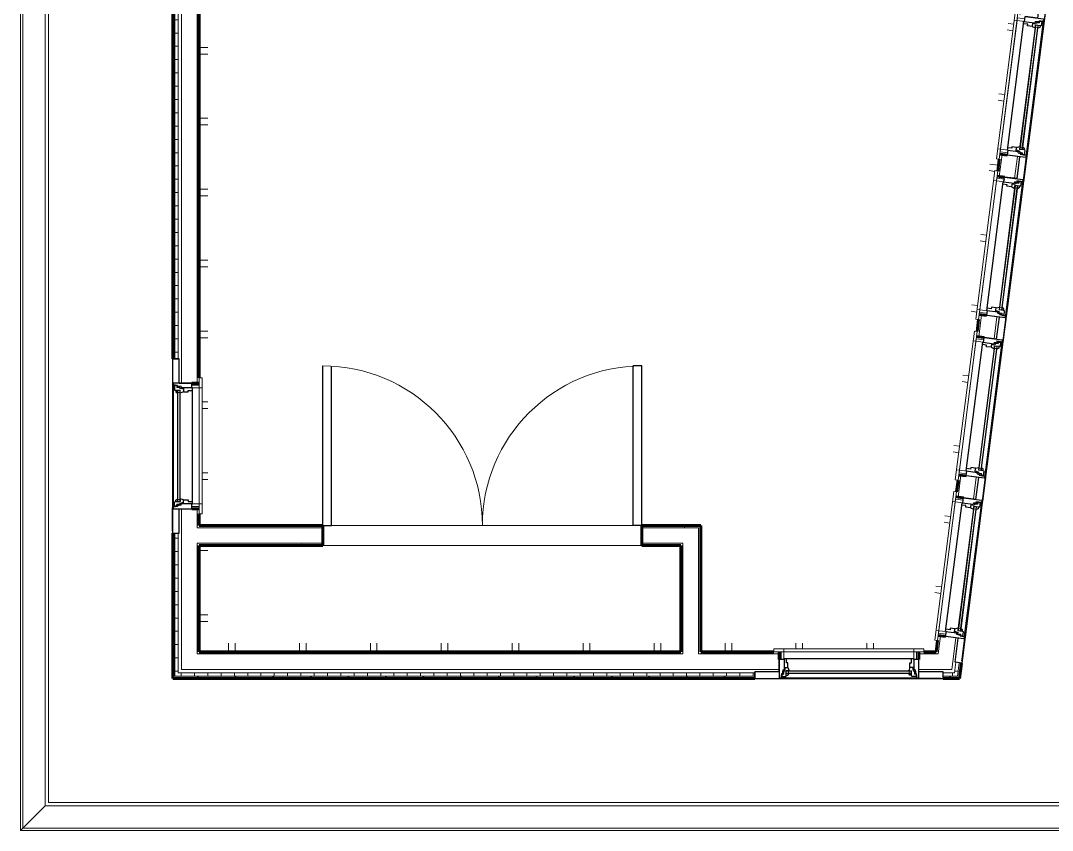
# Model space of a CAD drawing. Header units: inches. Extents: x -435 to 532, y -667 to -127.
# Drawn here: x 93.4 to 326.1, y -667.3 to -484.6 of the extents above; entities that cross this region are included whole.
import ezdxf

# ---------------------------------------------------------------- set-up
doc = ezdxf.new("R2010")
doc.units = ezdxf.units.IN
doc.header["$MEASUREMENT"] = 0
for name, color, linetype, lineweight in [('A-DOOR', 31, 'Continuous', 18), ('A-GLAZ', 151, 'Continuous', 18), ('A-ROOF-OTLN', 132, 'Continuous', 9), ('A-WALL', 113, 'Continuous', 18), ('A-WALL-PATT', 111, 'Continuous', 60), ('I-WALL', 2, 'Continuous', 18), ('S-BEAM', 12, 'Continuous', 9)]:
    doc.layers.add(name, color=color, linetype=linetype, lineweight=lineweight)
pattern_1 = [(135, (387.632, -598.438), (-4.24264, -4.24264), [])]
pattern_2 = [(0, (387.632, -598.438), (15.36, 3.84), [0.634, -10.886, 0.634, -10.886, -61.44]), (0, (387.632, -598.438), (15.36, 3.84), [-23.04, 0.634, -22.406, 0.634, -10.886, -26.88]), (0, (387.632, -598.438), (15.36, 3.84), [-57.6, 0.634, -7.046, 0.634, -18.566]), (120, (393.392, -596.518), (-11.005538, 11.38215), [0.634, -10.886, 0.634, -10.886, -61.44]), (120, (393.392, -596.518), (-11.005538, 11.38215), [-23.04, 0.634, -22.406, 0.634, -10.886, -26.88]), (120, (393.392, -596.518), (-11.005538, 11.38215), [-57.6, 0.634, -7.046, 0.634, -18.566]), (240, (395.312, -588.838), (-4.354462, -15.22215), [0.634, -10.886, 0.634, -10.886, -61.44]), (240, (395.312, -588.838), (-4.354462, -15.22215), [-23.04, 0.634, -22.406, 0.634, -10.886, -26.88]), (240, (395.312, -588.838), (-4.354462, -15.22215), [-57.6, 0.634, -7.046, 0.634, -18.566])]
pattern_3 = [(0, (387.632, -598.438), (0, 3), []), (90, (387.632, -598.438), (-3, 2e-16), [])]

# ---------------------------------------------------------------- blocks, each defined once
blk = doc.blocks.new('Double-Flush - 72_ x 78_-379572-2nd Floor')
at = {"layer": 'A-DOOR', "lineweight": 30}
for p, q in [((-36, -2.25), (-36, -38.25)), ((-36, -2.25), (-34, -2.25)), ((-34, -2.25), (-34, -38.25)), ((34, -2.25), (34, -38.19)), ((36, -2.25), (34, -2.25)), ((36, -2.25), (36, -38.25)), ((-36, -38.25), (-34, -38.25))]:
    blk.add_line(p, q, dxfattribs=at)
at = {"layer": 'A-DOOR', "lineweight": 9}
for centre, start, end in [((-36, -2.25), 270, 360), ((36, -2.25), 180, 270)]:
    blk.add_arc(centre, 36, start, end, dxfattribs=at)
blk = doc.blocks.new('Window-Casement-Andersen-400_Series - 31-1_2_ x 59-7_8_-1150364-2nd Floor')
at = {"layer": 'A-GLAZ', "lineweight": 9}
for p, q in [((-16.91, 3.63), (16.91, 3.63)), ((-16.91, 3), (-16.91, 3.63)), ((16.91, 3), (-16.91, 3)), ((-15.25, 3), (15.25, 3)), ((-15.25, 1.28), (-15.25, 3)), ((-14.66, 3), (-14.66, 3.63)), ((-14.66, 1.28), (-14.66, 3)), ((14.66, 3), (14.66, 3.63)), ((14.66, 1.28), (14.66, 3)), ((15.25, 3), (15.25, 1.28)), ((16.91, 3.63), (16.91, 3)), ((-14.64, 1.28), (-15.25, 1.28)), ((-14.64, 1.44), (-14.64, 1.28)), ((14.64, 1.44), (-14.64, 1.44)), ((14.64, 1.28), (14.64, 1.44)), ((15.25, 1.28), (14.64, 1.28)), ((-13.5, -1.38), (-14.13, -1.38)), ((-13.5, -1.81), (-14.13, -1.81)), ((-13.62, -1.38), (-13.62, -1.81)), ((-13.5, -1.28), (13.5, -1.28)), ((-13.5, -1.38), (13.5, -1.38)), ((-13.5, -1.81), (13.5, -1.81)), ((-13.5, -1.91), (13.5, -1.91)), ((13.5, -1.38), (14.13, -1.38)), ((13.5, -1.81), (14.13, -1.81)), ((13.62, -1.38), (13.62, -1.81))]:
    blk.add_line(p, q, dxfattribs=at)
at = {"layer": 'A-GLAZ', "lineweight": 30}
for p, q in [((-15.75, 1.29), (-14.64, 1.29)), ((-15.75, -2.87), (-15.75, 1.29)), ((-15.75, -1.56), (-15.75, 1.29)), ((-14.64, 1.44), (-14.64, -1.09)), ((-14.64, 1.44), (14.64, 1.44)), ((-14.64, 1.29), (-14.64, 1.44)), ((-14.11, 0.5), (-14.11, 1.44)), ((-13.75, 0.5), (-14.11, 0.5)), ((-13.75, -0.56), (-13.75, 0.5)), ((13.75, 0.5), (14.11, 0.5)), ((13.75, -0.56), (13.75, 0.5)), ((14.11, 0.5), (14.11, 1.44)), ((14.64, 1.44), (14.64, -1.09)), ((14.64, 1.44), (14.64, 1.29)), ((14.64, 1.29), (15.75, 1.29)), ((15.75, 1.29), (15.75, -2.87)), ((15.75, -1.56), (15.75, 1.29)), ((-21.25, -3.06), (-21.25, -1.56)), ((-21.25, -1.56), (-15.75, -1.56)), ((-21.25, -3.06), (-21.25, -1.56)), ((-15.2, -1.94), (-15.26, -2.34)), ((-15.07, -1.94), (-15.2, -1.94)), ((-15.09, -2.06), (-15.17, -2.38)), ((-15.09, -2.06), (-14.78, -2.06)), ((-14.94, -1.09), (-15.07, -1.94)), ((-14.94, -1.09), (-14.64, -1.09)), ((-14.78, -1.38), (-14.53, -1.38)), ((-14.78, -1.38), (-14.78, -2.06)), ((-14.64, -0.56), (-13.75, -0.56)), ((-14.35, -0.56), (-14.53, -1.38)), ((-14.18, -2.56), (-14.13, -2.31)), ((-14.13, -2.31), (-14.13, -1.28)), ((-13.5, -1.28), (-14.13, -1.28)), ((-13.5, -1.91), (-14.13, -1.91)), ((-14.13, -2.31), (-13.77, -2.31)), ((-13.77, -2.31), (-13.5, -1.91)), ((-13.75, -0.56), (-13.5, -1.28)), ((13.75, -0.56), (13.5, -1.28)), ((13.5, -1.28), (14.13, -1.28)), ((13.77, -2.31), (13.5, -1.91)), ((13.5, -1.91), (14.13, -1.91)), ((14.64, -0.56), (13.75, -0.56)), ((14.13, -2.31), (13.77, -2.31)), ((14.13, -2.31), (14.13, -1.28)), ((14.18, -2.56), (14.13, -2.31)), ((14.35, -0.56), (14.53, -1.38)), ((14.78, -1.38), (14.53, -1.38)), ((14.94, -1.09), (14.64, -1.09)), ((14.78, -1.38), (14.78, -2.06)), ((15.09, -2.06), (14.78, -2.06)), ((14.94, -1.09), (15.07, -1.94)), ((15.07, -1.94), (15.2, -1.94)), ((15.09, -2.06), (15.17, -2.38)), ((15.2, -1.94), (15.26, -2.34)), ((15.75, -1.56), (20.75, -1.56)), ((21.25, -3.06), (21.25, -1.56)), ((21.25, -3.06), (-21.25, -3.06)), ((-20.75, -3.06), (-20.37, -3.06)), ((-20.37, -3.06), (-15.5, -3.06)), ((15.75, -2.87), (-15.75, -2.87)), ((-15.5, -3.06), (-15.5, -2.87)), ((-15.26, -2.34), (-15.26, -2.87)), ((-15.17, -2.38), (-15.17, -2.56)), ((-15.17, -2.56), (-14.18, -2.56)), ((15.17, -2.56), (14.18, -2.56)), ((15.17, -2.38), (15.17, -2.56)), ((15.26, -2.34), (15.26, -2.87)), ((15.5, -3.06), (15.5, -2.87)), ((20.37, -3.06), (15.5, -3.06)), ((20.75, -3.06), (20.37, -3.06)), ((21.25, -2.87), (21.25, -3.06))]:
    blk.add_line(p, q, dxfattribs=at)
blk = doc.blocks.new('Window-Casement-Andersen-400_Series - 31-1_2_ x 59-7_8_-V1-2nd Floor')
at = {"layer": 'A-GLAZ', "lineweight": 9}
for p, q in [((-16.91, 3.63), (16.91, 3.63)), ((-16.91, 3), (-16.91, 3.63)), ((16.91, 3), (-16.91, 3)), ((-15.25, 3), (15.25, 3)), ((-15.25, 1.28), (-15.25, 3)), ((-14.66, 3), (-14.66, 3.63)), ((-14.66, 1.28), (-14.66, 3)), ((14.66, 3), (14.66, 3.63)), ((14.66, 1.28), (14.66, 3)), ((15.25, 3), (15.25, 1.28)), ((16.91, 3.63), (16.91, 3)), ((-14.64, 1.28), (-15.25, 1.28)), ((-14.64, 1.44), (-14.64, 1.28)), ((14.64, 1.44), (-14.64, 1.44)), ((14.64, 1.28), (14.64, 1.44)), ((15.25, 1.28), (14.64, 1.28)), ((-13.5, -1.38), (-14.13, -1.38)), ((-13.5, -1.81), (-14.13, -1.81)), ((-13.62, -1.38), (-13.62, -1.81)), ((-13.5, -1.28), (13.5, -1.28)), ((-13.5, -1.38), (13.5, -1.38)), ((-13.5, -1.81), (13.5, -1.81)), ((-13.5, -1.91), (13.5, -1.91)), ((13.5, -1.38), (14.13, -1.38)), ((13.5, -1.81), (14.13, -1.81)), ((13.62, -1.38), (13.62, -1.81))]:
    blk.add_line(p, q, dxfattribs=at)
at = {"layer": 'A-GLAZ', "lineweight": 30}
for p, q in [((-15.75, 1.29), (-14.64, 1.29)), ((-15.75, -2.87), (-15.75, 1.29)), ((-15.75, -1.56), (-15.75, 1.29)), ((-14.64, 1.44), (-14.64, -1.09)), ((-14.64, 1.44), (14.64, 1.44)), ((-14.64, 1.29), (-14.64, 1.44)), ((-14.11, 0.5), (-14.11, 1.44)), ((-13.75, 0.5), (-14.11, 0.5)), ((-13.75, -0.56), (-13.75, 0.5)), ((13.75, 0.5), (14.11, 0.5)), ((13.75, -0.56), (13.75, 0.5)), ((14.11, 0.5), (14.11, 1.44)), ((14.64, 1.44), (14.64, -1.09)), ((14.64, 1.44), (14.64, 1.29)), ((14.64, 1.29), (15.75, 1.29)), ((15.75, 1.29), (15.75, -2.87)), ((15.75, -1.56), (15.75, 1.29)), ((-21.25, -3.06), (-21.25, -1.56)), ((-20.75, -1.56), (-15.75, -1.56)), ((-15.2, -1.94), (-15.26, -2.34)), ((-15.07, -1.94), (-15.2, -1.94)), ((-15.09, -2.06), (-15.17, -2.38)), ((-15.09, -2.06), (-14.78, -2.06)), ((-14.94, -1.09), (-15.07, -1.94)), ((-14.94, -1.09), (-14.64, -1.09)), ((-14.78, -1.38), (-14.53, -1.38)), ((-14.78, -1.38), (-14.78, -2.06)), ((-14.64, -0.56), (-13.75, -0.56)), ((-14.35, -0.56), (-14.53, -1.38)), ((-14.18, -2.56), (-14.13, -2.31)), ((-14.13, -2.31), (-14.13, -1.28)), ((-13.5, -1.28), (-14.13, -1.28)), ((-13.5, -1.91), (-14.13, -1.91)), ((-14.13, -2.31), (-13.77, -2.31)), ((-13.77, -2.31), (-13.5, -1.91)), ((-13.75, -0.56), (-13.5, -1.28)), ((13.75, -0.56), (13.5, -1.28)), ((13.5, -1.28), (14.13, -1.28)), ((13.77, -2.31), (13.5, -1.91)), ((13.5, -1.91), (14.13, -1.91)), ((14.64, -0.56), (13.75, -0.56)), ((14.13, -2.31), (13.77, -2.31)), ((14.13, -2.31), (14.13, -1.28)), ((14.18, -2.56), (14.13, -2.31)), ((14.35, -0.56), (14.53, -1.38)), ((14.78, -1.38), (14.53, -1.38)), ((14.94, -1.09), (14.64, -1.09)), ((14.78, -1.38), (14.78, -2.06)), ((15.09, -2.06), (14.78, -2.06)), ((14.94, -1.09), (15.07, -1.94)), ((15.07, -1.94), (15.2, -1.94)), ((15.09, -2.06), (15.17, -2.38)), ((15.2, -1.94), (15.26, -2.34)), ((15.75, -1.56), (20.75, -1.56)), ((21.25, -3.06), (21.25, -1.56)), ((-21.25, -3.06), (-21.25, -2.87)), ((21.25, -3.06), (-21.25, -3.06)), ((-20.75, -3.06), (-20.37, -3.06)), ((-20.37, -3.06), (-15.5, -3.06)), ((15.75, -2.87), (-15.75, -2.87)), ((-15.5, -3.06), (-15.5, -2.87)), ((-15.26, -2.34), (-15.26, -2.87)), ((-15.17, -2.38), (-15.17, -2.56)), ((-15.17, -2.56), (-14.18, -2.56)), ((15.17, -2.56), (14.18, -2.56)), ((15.17, -2.38), (15.17, -2.56)), ((15.26, -2.34), (15.26, -2.87)), ((15.5, -3.06), (15.5, -2.87)), ((20.37, -3.06), (15.5, -3.06)), ((20.75, -3.06), (20.37, -3.06)), ((21.25, -2.87), (21.25, -3.06))]:
    blk.add_line(p, q, dxfattribs=at)
blk = doc.blocks.new('Window-Casement-Andersen-400_Series - 31-1_2_ x 59-7_8_-V2-2nd Floor')
at = {"layer": 'A-GLAZ', "lineweight": 9}
for p, q in [((-16.91, 3.63), (16.91, 3.63)), ((-16.91, 3), (-16.91, 3.63)), ((16.91, 3), (-16.91, 3)), ((-15.25, 3), (15.25, 3)), ((-15.25, 1.28), (-15.25, 3)), ((-14.66, 3), (-14.66, 3.63)), ((-14.66, 1.28), (-14.66, 3)), ((14.66, 3), (14.66, 3.63)), ((14.66, 1.28), (14.66, 3)), ((15.25, 3), (15.25, 1.28)), ((16.91, 3.63), (16.91, 3)), ((-14.64, 1.28), (-15.25, 1.28)), ((-14.64, 1.44), (-14.64, 1.28)), ((14.64, 1.44), (-14.64, 1.44)), ((14.64, 1.28), (14.64, 1.44)), ((15.25, 1.28), (14.64, 1.28)), ((-13.5, -1.38), (-14.13, -1.38)), ((-13.5, -1.81), (-14.13, -1.81)), ((-13.62, -1.38), (-13.62, -1.81)), ((-13.5, -1.28), (13.5, -1.28)), ((-13.5, -1.38), (13.5, -1.38)), ((-13.5, -1.81), (13.5, -1.81)), ((-13.5, -1.91), (13.5, -1.91)), ((13.5, -1.38), (14.13, -1.38)), ((13.5, -1.81), (14.13, -1.81)), ((13.62, -1.38), (13.62, -1.81))]:
    blk.add_line(p, q, dxfattribs=at)
at = {"layer": 'A-GLAZ', "lineweight": 30}
for p, q in [((-15.75, 1.29), (-14.64, 1.29)), ((-15.75, -2.87), (-15.75, 1.29)), ((-15.75, -1.56), (-15.75, 1.29)), ((-14.64, 1.44), (-14.64, -1.09)), ((-14.64, 1.44), (14.64, 1.44)), ((-14.64, 1.29), (-14.64, 1.44)), ((-14.11, 0.5), (-14.11, 1.44)), ((-13.75, 0.5), (-14.11, 0.5)), ((-13.75, -0.56), (-13.75, 0.5)), ((13.75, 0.5), (14.11, 0.5)), ((13.75, -0.56), (13.75, 0.5)), ((14.11, 0.5), (14.11, 1.44)), ((14.64, 1.44), (14.64, -1.09)), ((14.64, 1.44), (14.64, 1.29)), ((14.64, 1.29), (15.75, 1.29)), ((15.75, 1.29), (15.75, -2.87)), ((15.75, -1.56), (15.75, 1.29)), ((-21.25, -3.06), (-21.25, -1.56)), ((-20.75, -1.56), (-15.75, -1.56)), ((-15.2, -1.94), (-15.26, -2.34)), ((-15.07, -1.94), (-15.2, -1.94)), ((-15.09, -2.06), (-15.17, -2.38)), ((-15.09, -2.06), (-14.78, -2.06)), ((-14.94, -1.09), (-15.07, -1.94)), ((-14.94, -1.09), (-14.64, -1.09)), ((-14.78, -1.38), (-14.53, -1.38)), ((-14.78, -1.38), (-14.78, -2.06)), ((-14.64, -0.56), (-13.75, -0.56)), ((-14.35, -0.56), (-14.53, -1.38)), ((-14.18, -2.56), (-14.13, -2.31)), ((-14.13, -2.31), (-14.13, -1.28)), ((-13.5, -1.28), (-14.13, -1.28)), ((-13.5, -1.91), (-14.13, -1.91)), ((-14.13, -2.31), (-13.77, -2.31)), ((-13.77, -2.31), (-13.5, -1.91)), ((-13.75, -0.56), (-13.5, -1.28)), ((13.75, -0.56), (13.5, -1.28)), ((13.5, -1.28), (14.13, -1.28)), ((13.77, -2.31), (13.5, -1.91)), ((13.5, -1.91), (14.13, -1.91)), ((14.64, -0.56), (13.75, -0.56)), ((14.13, -2.31), (13.77, -2.31)), ((14.13, -2.31), (14.13, -1.28)), ((14.18, -2.56), (14.13, -2.31)), ((14.35, -0.56), (14.53, -1.38)), ((14.78, -1.38), (14.53, -1.38)), ((14.94, -1.09), (14.64, -1.09)), ((14.78, -1.38), (14.78, -2.06)), ((15.09, -2.06), (14.78, -2.06)), ((14.94, -1.09), (15.07, -1.94)), ((15.07, -1.94), (15.2, -1.94)), ((15.09, -2.06), (15.17, -2.38)), ((15.2, -1.94), (15.26, -2.34)), ((15.75, -1.56), (21.25, -1.56)), ((21.25, -3.06), (21.25, -1.56)), ((21.25, -1.56), (21.25, -3.06)), ((-21.25, -3.06), (-21.25, -2.87)), ((21.25, -3.06), (-21.25, -3.06)), ((-20.75, -3.06), (-20.37, -3.06)), ((-20.37, -3.06), (-15.5, -3.06)), ((15.75, -2.87), (-15.75, -2.87)), ((-15.5, -3.06), (-15.5, -2.87)), ((-15.26, -2.34), (-15.26, -2.87)), ((-15.17, -2.38), (-15.17, -2.56)), ((-15.17, -2.56), (-14.18, -2.56)), ((15.17, -2.56), (14.18, -2.56)), ((15.17, -2.38), (15.17, -2.56)), ((15.26, -2.34), (15.26, -2.87)), ((15.5, -3.06), (15.5, -2.87)), ((20.37, -3.06), (15.5, -3.06)), ((20.75, -3.06), (20.37, -3.06))]:
    blk.add_line(p, q, dxfattribs=at)
blk = doc.blocks.new('Window-Awning-Andersen-400_Series - 28-3_8_ x 28-3_8_-1118995-2nd Floor')
at = {"layer": 'A-GLAZ', "lineweight": 30}
for p, q in [((-19.69, 3.06), (-19.69, 1.56)), ((19.69, 3.06), (-19.69, 3.06)), ((-19.69, 3.06), (-19.69, 1.56)), ((-19.19, 3.06), (-18.81, 3.06)), ((-18.81, 3.06), (-13.94, 3.06)), ((14.19, 2.87), (-14.19, 2.87)), ((-14.19, 2.87), (-14.19, -1.29)), ((-13.94, 3.06), (-13.94, 2.87)), ((-13.7, 2.34), (-13.7, 2.87)), ((-13.64, 1.94), (-13.7, 2.34)), ((-13.61, 2.56), (-12.62, 2.56)), ((-13.61, 2.38), (-13.61, 2.56)), ((-13.53, 2.06), (-13.61, 2.38)), ((-12.62, 2.56), (-12.56, 2.31)), ((12.62, 2.56), (12.56, 2.31)), ((13.61, 2.56), (12.62, 2.56)), ((13.53, 2.06), (13.61, 2.38)), ((13.61, 2.38), (13.61, 2.56)), ((13.64, 1.94), (13.7, 2.34)), ((13.7, 2.34), (13.7, 2.87)), ((13.94, 3.06), (13.94, 2.87)), ((18.81, 3.06), (13.94, 3.06)), ((14.19, -1.29), (14.19, 2.87)), ((19.19, 3.06), (18.81, 3.06)), ((19.69, 3.06), (19.69, 1.56)), ((19.69, 1.56), (19.69, 3.06)), ((-19.69, 1.56), (-14.19, 1.56)), ((-14.19, 1.56), (-14.19, -1.29)), ((-13.51, 1.94), (-13.64, 1.94)), ((-13.53, 2.06), (-13.22, 2.06)), ((-13.38, 1.09), (-13.51, 1.94)), ((-13.38, 1.09), (-13.08, 1.09)), ((-13.22, 1.38), (-13.22, 2.06)), ((-13.22, 1.38), (-12.96, 1.38)), ((-13.08, -1.44), (-13.08, 1.09)), ((-13.08, 0.56), (-12.19, 0.56)), ((-12.79, 0.56), (-12.96, 1.38)), ((-12.56, 2.31), (-12.21, 2.31)), ((-12.56, 2.31), (-12.56, 1.28)), ((-11.94, 1.91), (-12.56, 1.91)), ((-11.94, 1.28), (-12.56, 1.28)), ((-12.21, 2.31), (-11.94, 1.91)), ((-12.19, 0.56), (-11.94, 1.28)), ((-12.19, 0.56), (-12.19, -0.5)), ((12.21, 2.31), (11.94, 1.91)), ((11.94, 1.91), (12.56, 1.91)), ((12.19, 0.56), (11.94, 1.28)), ((11.94, 1.28), (12.56, 1.28)), ((13.08, 0.56), (12.19, 0.56)), ((12.19, 0.56), (12.19, -0.5)), ((12.56, 2.31), (12.21, 2.31)), ((12.56, 2.31), (12.56, 1.28)), ((12.79, 0.56), (12.96, 1.38)), ((13.22, 1.38), (12.96, 1.38)), ((13.38, 1.09), (13.08, 1.09)), ((13.08, -1.44), (13.08, 1.09)), ((13.53, 2.06), (13.22, 2.06)), ((13.22, 1.38), (13.22, 2.06)), ((13.38, 1.09), (13.51, 1.94)), ((13.51, 1.94), (13.64, 1.94)), ((14.19, 1.56), (14.19, -1.29)), ((14.19, 1.56), (19.69, 1.56)), ((-14.19, -1.29), (-13.08, -1.29)), ((-13.08, -1.29), (-13.08, -1.44)), ((-13.08, -1.44), (13.08, -1.44)), ((-12.55, -0.5), (-12.55, -1.44)), ((-12.19, -0.5), (-12.55, -0.5)), ((12.19, -0.5), (12.55, -0.5)), ((12.55, -0.5), (12.55, -1.44)), ((13.08, -1.44), (13.08, -1.29)), ((13.08, -1.29), (14.19, -1.29))]:
    blk.add_line(p, q, dxfattribs=at)
at = {"layer": 'A-GLAZ', "lineweight": 9}
for p, q in [((-11.94, 1.81), (-12.56, 1.81)), ((-11.94, 1.38), (-12.56, 1.38)), ((-12.06, 1.38), (-12.06, 1.81)), ((-11.94, 1.91), (11.94, 1.91)), ((-11.94, 1.81), (11.94, 1.81)), ((-11.94, 1.38), (11.94, 1.38)), ((-11.94, 1.28), (11.94, 1.28)), ((11.94, 1.81), (12.56, 1.81)), ((11.94, 1.38), (12.56, 1.38)), ((12.06, 1.38), (12.06, 1.81)), ((-13.08, -1.28), (-13.69, -1.28)), ((-13.69, -1.28), (-13.69, -3)), ((-13.09, -1.28), (-13.09, -3)), ((-13.08, -1.44), (-13.08, -1.28)), ((13.08, -1.44), (-13.08, -1.44)), ((13.69, -1.28), (13.08, -1.28)), ((13.08, -1.28), (13.08, -1.44)), ((13.09, -1.28), (13.09, -3)), ((13.69, -3), (13.69, -1.28)), ((15.34, -3), (-15.34, -3)), ((-15.34, -3), (-15.34, -3.63)), ((-15.34, -3.63), (15.34, -3.63)), ((-13.69, -3), (13.69, -3)), ((-13.09, -3), (-13.09, -3.63)), ((13.09, -3), (13.09, -3.63)), ((15.34, -3.63), (15.34, -3))]:
    blk.add_line(p, q, dxfattribs=at)
blk = doc.blocks.new('Window-Casement-Andersen-400_Series - 31-1_2_ x 59-7_8_-1091573-2nd Floor')
at = {"layer": 'A-GLAZ', "lineweight": 30}
for p, q in [((-21.25, 3.06), (-21.25, 1.56)), ((21.25, 3.06), (-21.25, 3.06)), ((-21.25, 3.06), (-21.25, 1.56)), ((-20.75, 3.06), (-20.37, 3.06)), ((-20.37, 3.06), (-15.5, 3.06)), ((15.75, 2.87), (-15.75, 2.87)), ((-15.75, 2.87), (-15.75, -1.29)), ((-15.5, 3.06), (-15.5, 2.87)), ((-15.26, 2.34), (-15.26, 2.87)), ((-15.2, 1.94), (-15.26, 2.34)), ((-15.17, 2.56), (-14.18, 2.56)), ((-15.17, 2.38), (-15.17, 2.56)), ((-15.09, 2.06), (-15.17, 2.38)), ((-14.18, 2.56), (-14.13, 2.31)), ((14.18, 2.56), (14.13, 2.31)), ((15.17, 2.56), (14.18, 2.56)), ((15.09, 2.06), (15.17, 2.38)), ((15.17, 2.38), (15.17, 2.56)), ((15.2, 1.94), (15.26, 2.34)), ((15.26, 2.34), (15.26, 2.87)), ((15.5, 3.06), (15.5, 2.87)), ((20.37, 3.06), (15.5, 3.06)), ((15.75, -1.29), (15.75, 2.87)), ((20.75, 3.06), (20.37, 3.06)), ((21.25, 3.06), (21.25, 1.56)), ((21.25, 1.56), (21.25, 3.06)), ((-21.25, 1.56), (-15.75, 1.56)), ((-15.75, 1.56), (-15.75, -1.29)), ((-15.07, 1.94), (-15.2, 1.94)), ((-15.09, 2.06), (-14.78, 2.06)), ((-14.94, 1.09), (-15.07, 1.94)), ((-14.94, 1.09), (-14.64, 1.09)), ((-14.78, 1.38), (-14.78, 2.06)), ((-14.78, 1.38), (-14.53, 1.38)), ((-14.64, -1.44), (-14.64, 1.09)), ((-14.64, 0.56), (-13.75, 0.56)), ((-14.35, 0.56), (-14.53, 1.38)), ((-14.13, 2.31), (-13.77, 2.31)), ((-14.13, 2.31), (-14.13, 1.28)), ((-13.5, 1.91), (-14.13, 1.91)), ((-13.5, 1.28), (-14.13, 1.28)), ((-13.77, 2.31), (-13.5, 1.91)), ((-13.75, 0.56), (-13.5, 1.28)), ((-13.75, 0.56), (-13.75, -0.5)), ((13.77, 2.31), (13.5, 1.91)), ((13.5, 1.91), (14.13, 1.91)), ((13.75, 0.56), (13.5, 1.28)), ((13.5, 1.28), (14.13, 1.28)), ((14.64, 0.56), (13.75, 0.56)), ((13.75, 0.56), (13.75, -0.5)), ((14.13, 2.31), (13.77, 2.31)), ((14.13, 2.31), (14.13, 1.28)), ((14.35, 0.56), (14.53, 1.38)), ((14.78, 1.38), (14.53, 1.38)), ((14.94, 1.09), (14.64, 1.09)), ((14.64, -1.44), (14.64, 1.09)), ((15.09, 2.06), (14.78, 2.06)), ((14.78, 1.38), (14.78, 2.06)), ((14.94, 1.09), (15.07, 1.94)), ((15.07, 1.94), (15.2, 1.94)), ((15.75, 1.56), (15.75, -1.29)), ((15.75, 1.56), (21.25, 1.56)), ((-15.75, -1.29), (-14.64, -1.29)), ((-14.64, -1.29), (-14.64, -1.44)), ((-14.64, -1.44), (14.64, -1.44)), ((-14.11, -0.5), (-14.11, -1.44)), ((-13.75, -0.5), (-14.11, -0.5)), ((13.75, -0.5), (14.11, -0.5)), ((14.11, -0.5), (14.11, -1.44)), ((14.64, -1.44), (14.64, -1.29)), ((14.64, -1.29), (15.75, -1.29))]:
    blk.add_line(p, q, dxfattribs=at)
at = {"layer": 'A-GLAZ', "lineweight": 9}
for p, q in [((-13.5, 1.81), (-14.13, 1.81)), ((-13.5, 1.38), (-14.13, 1.38)), ((-13.62, 1.38), (-13.62, 1.81)), ((-13.5, 1.91), (13.5, 1.91)), ((-13.5, 1.81), (13.5, 1.81)), ((-13.5, 1.38), (13.5, 1.38)), ((-13.5, 1.28), (13.5, 1.28)), ((13.5, 1.81), (14.13, 1.81)), ((13.5, 1.38), (14.13, 1.38)), ((13.62, 1.38), (13.62, 1.81)), ((-14.64, -1.28), (-15.25, -1.28)), ((-15.25, -1.28), (-15.25, -3)), ((-14.66, -1.28), (-14.66, -3)), ((-14.64, -1.44), (-14.64, -1.28)), ((14.64, -1.44), (-14.64, -1.44)), ((15.25, -1.28), (14.64, -1.28)), ((14.64, -1.28), (14.64, -1.44)), ((14.66, -1.28), (14.66, -3)), ((15.25, -3), (15.25, -1.28)), ((16.91, -3), (-16.91, -3)), ((-16.91, -3), (-16.91, -3.63)), ((-16.91, -3.63), (16.91, -3.63)), ((-15.25, -3), (15.25, -3)), ((-14.66, -3), (-14.66, -3.63)), ((14.66, -3), (14.66, -3.63)), ((16.91, -3.63), (16.91, -3))]:
    blk.add_line(p, q, dxfattribs=at)
blk = doc.blocks.new('Dimension Lumber - 2x6_s-1294324-2nd Floor')
at = {"layer": 'S-BEAM'}
for p, q in [((284.3, -625.12), (284.3, -626.42)), ((285.8, -625.12), (285.8, -626.42))]:
    blk.add_line(p, q, dxfattribs=at)
blk = doc.blocks.new('Dimension Lumber - 2x6_s-1292731-2nd Floor')
at = {"layer": 'S-BEAM'}
for p, q in [((268.3, -625.12), (268.3, -626.42)), ((269.8, -625.12), (269.8, -626.42))]:
    blk.add_line(p, q, dxfattribs=at)
blk = doc.blocks.new('Dimension Lumber - 2x6_s-1294325-2nd Floor')
at = {"layer": 'S-BEAM'}
for p, q in [((252.3, -625.12), (252.3, -627.05)), ((253.8, -625.12), (253.8, -627.05))]:
    blk.add_line(p, q, dxfattribs=at)
blk = doc.blocks.new('Dimension Lumber - 2x6_s-1294326-2nd Floor')
at = {"layer": 'S-BEAM'}
for p, q in [((236.3, -625.12), (236.3, -627.05)), ((237.8, -625.12), (237.8, -627.05))]:
    blk.add_line(p, q, dxfattribs=at)
blk = doc.blocks.new('Dimension Lumber - 2x6_s-1294344-2nd Floor')
at = {"layer": 'S-BEAM'}
for p, q in [((220.3, -625.12), (220.3, -627.05)), ((221.8, -625.12), (221.8, -627.05))]:
    blk.add_line(p, q, dxfattribs=at)
blk = doc.blocks.new('Dimension Lumber - 2x6_s-1294345-2nd Floor')
at = {"layer": 'S-BEAM'}
for p, q in [((204.3, -625.12), (204.3, -627.05)), ((205.8, -625.12), (205.8, -627.05))]:
    blk.add_line(p, q, dxfattribs=at)
blk = doc.blocks.new('Dimension Lumber - 2x6_s-1294346-2nd Floor')
at = {"layer": 'S-BEAM'}
for p, q in [((188.3, -625.12), (188.3, -627.05)), ((189.8, -625.12), (189.8, -627.05))]:
    blk.add_line(p, q, dxfattribs=at)
blk = doc.blocks.new('Dimension Lumber - 2x6_s-1294347-2nd Floor')
at = {"layer": 'S-BEAM'}
for p, q in [((172.3, -625.12), (172.3, -627.05)), ((173.8, -625.12), (173.8, -627.05))]:
    blk.add_line(p, q, dxfattribs=at)
blk = doc.blocks.new('Dimension Lumber - 2x6_s-1294271-2nd Floor')
at = {"layer": 'S-BEAM'}
for p, q in [((316.13, -485.26), (317.42, -485.42)), ((315.94, -486.75), (317.23, -486.91))]:
    blk.add_line(p, q, dxfattribs=at)
blk = doc.blocks.new('Dimension Lumber - 2x6_s-1292960-2nd Floor')
at = {"layer": 'S-BEAM'}
for p, q in [((313.9, -502.62), (315.2, -502.78)), ((314.09, -501.13), (315.39, -501.29))]:
    blk.add_line(p, q, dxfattribs=at)
blk = doc.blocks.new('Dimension Lumber - 2x6_s-1294272-2nd Floor')
at = {"layer": 'S-BEAM'}
for p, q in [((311.87, -518.49), (313.16, -518.65)), ((312.06, -517), (313.97, -517.24))]:
    blk.add_line(p, q, dxfattribs=at)
blk = doc.blocks.new('Dimension Lumber - 2x6_s-1294273-2nd Floor')
at = {"layer": 'S-BEAM'}
for p, q in [((310.02, -532.87), (311.32, -533.04)), ((309.83, -534.36), (311.13, -534.52))]:
    blk.add_line(p, q, dxfattribs=at)
blk = doc.blocks.new('Dimension Lumber - 2x6_s-1294207-2nd Floor')
at = {"layer": 'S-BEAM'}
for p, q in [((135.65, -618.68), (133.72, -618.68)), ((135.65, -620.18), (133.72, -620.18))]:
    blk.add_line(p, q, dxfattribs=at)
blk = doc.blocks.new('Dimension Lumber - 2x6_s-1294208-2nd Floor')
at = {"layer": 'S-BEAM'}
blk.add_line((135.65, -604.18), (133.72, -604.18), dxfattribs=at)
blk = doc.blocks.new('Dimension Lumber - 2x6_s-1293064-2nd Floor')
at = {"layer": 'S-BEAM'}
for p, q in [((135.65, -586.68), (134.35, -586.68)), ((135.65, -588.18), (134.35, -588.18))]:
    blk.add_line(p, q, dxfattribs=at)
blk = doc.blocks.new('Dimension Lumber - 2x6_s-1294209-2nd Floor')
at = {"layer": 'S-BEAM'}
for p, q in [((135.65, -570.68), (134.35, -570.68)), ((135.65, -572.18), (134.35, -572.18))]:
    blk.add_line(p, q, dxfattribs=at)
blk = doc.blocks.new('Dimension Lumber - 2x6_s-1294210-2nd Floor')
at = {"layer": 'S-BEAM'}
for p, q in [((135.65, -554.68), (133.72, -554.68)), ((135.65, -556.18), (133.72, -556.18))]:
    blk.add_line(p, q, dxfattribs=at)
blk = doc.blocks.new('Dimension Lumber - 2x6_s-1293066-2nd Floor')
at = {"layer": 'S-BEAM'}
for p, q in [((135.65, -538.68), (133.72, -538.68)), ((135.65, -540.18), (133.72, -540.18))]:
    blk.add_line(p, q, dxfattribs=at)
blk = doc.blocks.new('Dimension Lumber - 2x6_s-1294211-2nd Floor')
at = {"layer": 'S-BEAM'}
for p, q in [((135.65, -522.68), (133.72, -522.68)), ((135.65, -524.18), (133.72, -524.18))]:
    blk.add_line(p, q, dxfattribs=at)
blk = doc.blocks.new('Dimension Lumber - 2x6_s-1294212-2nd Floor')
at = {"layer": 'S-BEAM'}
for p, q in [((135.65, -506.68), (133.72, -506.68)), ((135.65, -508.18), (133.72, -508.18))]:
    blk.add_line(p, q, dxfattribs=at)
blk = doc.blocks.new('Dimension Lumber - 2x6_s-1293068-2nd Floor')
at = {"layer": 'S-BEAM'}
for p, q in [((135.65, -490.68), (133.72, -490.68)), ((135.65, -492.18), (133.72, -492.18))]:
    blk.add_line(p, q, dxfattribs=at)
blk = doc.blocks.new('Dimension Lumber - 2x6_s-1292962-2nd Floor')
at = {"layer": 'S-BEAM'}
for p, q in [((307.99, -548.74), (309.28, -548.91)), ((307.8, -550.23), (309.09, -550.39))]:
    blk.add_line(p, q, dxfattribs=at)
blk = doc.blocks.new('Dimension Lumber - 2x6_s-1294292-2nd Floor')
at = {"layer": 'S-BEAM'}
for p, q in [((305.96, -564.61), (307.25, -564.78)), ((305.76, -566.1), (307.06, -566.26))]:
    blk.add_line(p, q, dxfattribs=at)
blk = doc.blocks.new('Dimension Lumber - 2x6_s-1294293-2nd Floor')
at = {"layer": 'S-BEAM'}
for p, q in [((303.92, -580.48), (305.22, -580.65)), ((303.73, -581.97), (305.03, -582.13))]:
    blk.add_line(p, q, dxfattribs=at)
blk = doc.blocks.new('Dimension Lumber - 2x6_s-1292964-2nd Floor')
at = {"layer": 'S-BEAM'}
for p, q in [((301.7, -597.84), (302.99, -598)), ((301.89, -596.35), (303.18, -596.52))]:
    blk.add_line(p, q, dxfattribs=at)
blk = doc.blocks.new('Dimension Lumber - 2x6_s-1294294-2nd Floor')
at = {"layer": 'S-BEAM'}
for p, q in [((299.66, -613.71), (300.96, -613.87)), ((299.85, -612.22), (301.15, -612.39))]:
    blk.add_line(p, q, dxfattribs=at)
blk = doc.blocks.new('Dimension Lumber - 2x6_s-1294348-2nd Floor')
at = {"layer": 'S-BEAM'}
for p, q in [((156.3, -625.12), (156.3, -627.05)), ((157.8, -625.12), (157.8, -627.05))]:
    blk.add_line(p, q, dxfattribs=at)
blk = doc.blocks.new('Dimension Lumber - 2x6_s-1294349-2nd Floor')
at = {"layer": 'S-BEAM'}
for p, q in [((140.3, -625.12), (140.3, -627.05)), ((141.8, -625.12), (141.8, -627.05))]:
    blk.add_line(p, q, dxfattribs=at)

msp = doc.modelspace()

# ---------------------------------------------------------------- hatches: boundary and pattern name
at = {"layer": 'A-WALL-PATT', "lineweight": 9}
h = msp.add_hatch(dxfattribs=at)
h.set_pattern_fill('FP_1', color=256, style=0, pattern_type=2)
h.set_pattern_definition(pattern_2)
h.paths.add_polyline_path([(133.22, -627.55), (133.72, -627.55), (133.72, -602.55), (133.22, -602.55), (133.22, -615.84)], flags=0)
h.paths.add_polyline_path([(133.22, -599.05), (133.72, -599.05), (133.72, -594.8), (133.22, -594.8), (133.22, -596.52)], flags=0)
h.paths.add_polyline_path([(133.22, -566.42), (133.72, -566.42), (133.72, -474.38), (133.22, -474.38), (133.22, -557.87)], flags=0)
h.paths.add_polyline_path([(133.72, -470.88), (133.72, -426.38), (133.22, -426.38), (133.22, -470.88)], flags=0)
h.paths.add_polyline_path([(133.22, -422.88), (133.72, -422.88), (133.72, -422.38), (133.22, -422.38), (133.22, -422.6)], flags=0)
h = msp.add_hatch(dxfattribs=at)
h.set_pattern_fill('FP_1', color=256, style=0, pattern_type=2)
h.set_pattern_definition(pattern_2)
h.paths.add_polyline_path([(300.34, -627.55), (300.87, -623.43), (300.37, -623.37), (299.83, -627.55)], flags=0)
h.paths.add_polyline_path([(304.87, -592.19), (305.51, -587.23), (305.01, -587.17), (304.37, -592.12), (304.52, -592.14)], flags=0)
h.paths.add_polyline_path([(309.51, -555.98), (310.15, -551.02), (309.65, -550.96), (309.02, -555.92), (309.16, -555.94)], flags=0)
h.paths.add_polyline_path([(314.15, -519.78), (314.79, -514.82), (314.29, -514.76), (313.66, -519.72), (313.8, -519.74)], flags=0)
h.paths.add_polyline_path([(318.79, -483.58), (321.51, -462.38), (321.01, -462.38), (318.3, -483.51), (318.44, -483.53)], flags=0)
h.paths.add_polyline_path([(321.96, -458.88), (326.12, -426.38), (325.62, -426.38), (321.45, -458.88)], flags=0)
h.paths.add_polyline_path([(326.07, -422.88), (326.57, -422.88), (326.64, -422.38), (326.13, -422.38), (326.11, -422.6)], flags=0)
h = msp.add_hatch(dxfattribs=at)
h.set_pattern_fill('FP_2', color=256, style=0, pattern_type=2)
h.set_pattern_definition(pattern_1)
h.paths.add_polyline_path([(127.72, -633.05), (128.22, -633.05), (128.22, -600.3), (127.72, -600.3), (127.72, -615.84)], flags=0)
h.paths.add_polyline_path([(128.22, -560.92), (128.22, -427.88), (127.72, -427.88), (127.72, -560.92), (127.85, -560.92)], flags=0)
h = msp.add_hatch(dxfattribs=at)
h.set_pattern_fill('FP_3', color=256, style=0, pattern_type=2)
h.set_pattern_definition(pattern_3)
h.paths.add_polyline_path([(128.22, -632.55), (128.97, -632.55), (128.97, -600.3), (128.22, -600.3), (128.22, -615.84)], flags=0)
h.paths.add_polyline_path([(128.22, -560.92), (128.97, -560.92), (128.97, -427.13), (128.22, -427.13), (128.22, -557.87)], flags=0)
h = msp.add_hatch(dxfattribs=at)
h.set_pattern_fill('FP_3', color=256, style=0, pattern_type=2)
h.set_pattern_definition(pattern_3)
h.paths.add_polyline_path([(303.98, -632.55), (304.74, -632.55), (305.13, -629.52), (304.38, -629.43), (304.08, -631.8)], flags=0)
h.paths.add_polyline_path([(324.45, -478.76), (331.07, -427.13), (330.31, -427.13), (323.71, -478.66), (324.12, -478.72)], flags=0)
h = msp.add_hatch(dxfattribs=at)
h.set_pattern_fill('FP_2', color=256, style=0, pattern_type=2)
h.set_pattern_definition(pattern_1)
h.paths.add_polyline_path([(305.18, -633.05), (305.62, -629.59), (305.13, -629.52), (304.67, -633.05)], flags=0)
h.paths.add_polyline_path([(324.95, -478.82), (331.48, -427.88), (330.97, -427.88), (324.45, -478.76)], flags=0)
h = msp.add_hatch(dxfattribs=at)
h.set_pattern_fill('FP_1', color=256, style=0, pattern_type=2)
h.set_pattern_definition(pattern_2)
h.paths.add_polyline_path([(246.82, -599.05), (246.82, -598.55), (233.57, -598.55), (233.57, -599.05), (246.32, -599.05)], flags=0)
h.paths.add_polyline_path([(155.14, -599.05), (161.57, -599.05), (161.57, -598.55), (133.72, -598.55), (133.72, -599.05)], flags=0)
h = msp.add_hatch(dxfattribs=at)
h.set_pattern_fill('FP_1', color=256, style=0, pattern_type=2)
h.set_pattern_definition(pattern_2)
h.paths.add_polyline_path([(242.32, -603.05), (242.82, -603.05), (242.82, -602.55), (233.57, -602.55), (233.57, -603.05)], flags=0)
h.paths.add_polyline_path([(133.72, -603.05), (161.57, -603.05), (161.57, -602.55), (133.72, -602.55)], flags=0)
h = msp.add_hatch(dxfattribs=at)
h.set_pattern_fill('FP_1', color=256, style=0, pattern_type=2)
h.set_pattern_definition(pattern_2)
h.paths.add_polyline_path([(242.82, -627.05), (242.82, -603.05), (242.32, -603.05), (242.32, -627.05)], flags=0)
h = msp.add_hatch(dxfattribs=at)
h.set_pattern_fill('FP_1', color=256, style=0, pattern_type=2)
h.set_pattern_definition(pattern_2)
h.paths.add_polyline_path([(297.15, -627.55), (299.83, -627.55), (299.9, -627.05), (296, -627.05), (296, -627.55)], flags=0)
h.paths.add_polyline_path([(246.32, -627.55), (264.5, -627.55), (264.5, -627.05), (246.32, -627.05)], flags=0)
h.paths.add_polyline_path([(242.82, -627.55), (242.82, -627.05), (133.72, -627.05), (133.72, -627.55), (228.32, -627.55)], flags=0)
h = msp.add_hatch(dxfattribs=at)
h.set_pattern_fill('FP_2', color=256, style=0, pattern_type=2)
h.set_pattern_definition(pattern_1)
h.paths.add_polyline_path([(301.5, -633.05), (304.67, -633.05), (304.74, -632.55), (301.5, -632.55), (301.5, -632.92)], flags=0)
h.paths.add_polyline_path([(259, -633.05), (259, -632.55), (128.22, -632.55), (128.22, -633.05), (228.32, -633.05)], flags=0)
h = msp.add_hatch(dxfattribs=at)
h.set_pattern_fill('FP_3', color=256, style=0, pattern_type=2)
h.set_pattern_definition(pattern_3)
h.paths.add_polyline_path([(301.5, -632.55), (303.98, -632.55), (304.08, -631.8), (301.5, -631.8)], flags=0)
h.paths.add_polyline_path([(259, -632.55), (259, -631.8), (128.97, -631.8), (128.97, -632.55), (228.32, -632.55)], flags=0)

# ---------------------------------------------------------------- linework, layer by layer
at = {"layer": 'A-ROOF-OTLN'}
for p, q in [((98.97, -661.8), (98.97, -457.13)), ((99.72, -661.05), (99.72, -456.38)), ((93.42, -462.68), (93.42, -667.35)), ((93.92, -666.85), (93.92, -462.19)), ((330.48, -661.8), (98.97, -661.8)), ((329.82, -661.04), (99.72, -661.04)), ((329.82, -661.05), (99.72, -661.05)), ((93.42, -667.35), (335.36, -667.35)), ((334.93, -666.85), (93.92, -666.85))]:
    msp.add_line(p, q, dxfattribs=at)
at = {"layer": 'A-ROOF-OTLN', "flags": 128}
for points in [[(98.97, -661.8), (98.89, -661.88), (98.64, -662.13), (98.24, -662.53), (97.72, -663.05), (97.12, -663.65), (96.47, -664.3), (95.83, -664.94), (95.22, -665.55), (94.7, -666.06), (94.31, -666.46), (94.06, -666.71), (93.97, -666.8)], [(93.97, -666.8), (94.06, -666.71), (94.31, -666.46), (94.7, -666.06), (95.22, -665.55), (95.83, -664.94), (96.47, -664.3), (97.12, -663.65), (97.72, -663.05), (98.24, -662.53), (98.64, -662.13), (98.89, -661.88), (98.97, -661.8)], [(93.92, -666.85), (93.85, -666.92), (93.77, -667), (93.7, -667.07), (93.62, -667.15), (93.55, -667.22), (93.49, -667.28), (93.45, -667.32), (93.43, -667.34), (93.42, -667.35)], [(93.42, -667.35), (93.43, -667.34), (93.45, -667.32), (93.49, -667.28), (93.55, -667.22), (93.62, -667.15), (93.7, -667.07), (93.77, -667), (93.85, -666.92), (93.92, -666.85)], [(93.97, -666.8), (93.96, -666.8), (93.94, -666.83), (93.92, -666.85)], [(93.92, -666.85), (93.94, -666.83), (93.96, -666.8), (93.97, -666.8)]]:
    msp.add_lwpolyline(points, dxfattribs=at)
at = {"layer": 'A-WALL'}
for p, q in [((128.22, -560.92), (128.22, -427.88)), ((128.97, -560.92), (128.97, -427.13)), ((129.72, -566.42), (129.72, -426.38)), ((133.22, -566.42), (133.22, -474.38)), ((314.15, -519.78), (314.79, -514.82)), ((317.62, -520.23), (318.26, -515.27)), ((309.51, -555.98), (310.15, -551.02)), ((312.98, -556.43), (313.62, -551.47)), ((304.87, -592.19), (305.51, -587.23)), ((308.34, -592.63), (308.98, -587.67)), ((129.72, -631.05), (129.72, -594.8)), ((133.22, -599.05), (133.22, -594.8)), ((128.22, -632.55), (128.22, -600.3)), ((128.97, -631.8), (128.97, -600.3)), ((133.22, -599.05), (161.57, -599.05)), ((233.57, -599.05), (246.32, -599.05)), ((246.32, -599.05), (246.32, -627.55)), ((133.22, -602.55), (161.57, -602.55)), ((133.22, -627.55), (133.22, -602.55)), ((233.57, -602.55), (242.82, -602.55)), ((242.82, -602.55), (242.82, -627.55)), ((300.34, -627.55), (300.87, -623.43)), ((303.42, -631.05), (304.34, -623.88)), ((242.82, -627.55), (133.22, -627.55)), ((264.5, -627.55), (246.32, -627.55)), ((300.34, -627.55), (296, -627.55)), ((304.08, -631.8), (304.38, -629.43)), ((304.74, -632.55), (305.13, -629.52)), ((259, -632.55), (128.22, -632.55)), ((259, -631.8), (128.97, -631.8)), ((264.5, -631.05), (129.72, -631.05)), ((303.42, -631.05), (296, -631.05)), ((301.5, -631.8), (304.08, -631.8)), ((301.5, -632.55), (304.74, -632.55))]:
    msp.add_line(p, q, dxfattribs=at)
at = {"layer": 'A-WALL', "lineweight": 60}
for p, q in [((127.72, -560.92), (127.72, -428.38)), ((133.72, -474.88), (133.72, -565.27)), ((313.8, -518.57), (314.14, -515.9)), ((314.29, -514.76), (315.99, -514.98)), ((315.36, -519.94), (313.66, -519.72)), ((309.65, -550.96), (311.35, -551.18)), ((309.16, -554.77), (309.5, -552.11)), ((310.72, -556.14), (309.02, -555.92)), ((133.72, -566.42), (132.01, -566.42)), ((304.52, -590.98), (304.86, -588.31)), ((305.01, -587.17), (306.71, -587.38)), ((306.08, -592.34), (304.37, -592.12)), ((132.01, -594.8), (133.72, -594.8)), ((133.72, -595.95), (133.72, -598.55)), ((127.72, -633.05), (127.72, -600.3)), ((133.72, -603.05), (133.72, -627.05)), ((300.37, -623.37), (302.07, -623.59)), ((299.9, -627.05), (300.22, -624.52)), ((133.72, -627.05), (242.32, -627.05)), ((246.82, -627.05), (263.34, -627.05)), ((264.5, -627.05), (264.5, -628.76)), ((296, -628.76), (296, -627.05)), ((297.15, -627.05), (299.9, -627.05)), ((305.62, -629.59), (305.18, -633.05)), ((259, -633.05), (127.72, -633.05)), ((305.18, -633.05), (301.5, -633.05))]:
    msp.add_line(p, q, dxfattribs=at)
at = {"layer": 'I-WALL', "lineweight": 60}
for p, q in [((133.72, -598.55), (161.57, -598.55)), ((161.57, -598.55), (161.57, -603.05)), ((233.57, -603.05), (233.57, -598.55)), ((233.57, -598.55), (246.82, -598.55)), ((246.82, -598.55), (246.82, -627.05)), ((161.57, -603.05), (133.72, -603.05)), ((242.32, -603.05), (233.57, -603.05)), ((242.32, -627.05), (242.32, -603.05))]:
    msp.add_line(p, q, dxfattribs=at)
at = {"layer": 'I-WALL'}
for p, q in [((233.57, -598.55), (161.57, -598.55)), ((161.57, -603.05), (233.57, -603.05))]:
    msp.add_line(p, q, dxfattribs=at)

# ---------------------------------------------------------------- block references
at = {"layer": 'A-DOOR', "rotation": 180}
msp.add_blockref('Double-Flush - 72_ x 78_-379572-2nd Floor', (197.57, -600.8), dxfattribs=at)
at = {"layer": 'A-GLAZ'}
for name, p, rotation in [('Window-Casement-Andersen-400_Series - 31-1_2_ x 59-7_8_-V2-2nd Floor', (319.27, -499.52), 82.69547104593359), ('Window-Casement-Andersen-400_Series - 31-1_2_ x 59-7_8_-V1-2nd Floor', (314.63, -535.72), 82.69547104593359), ('Window-Casement-Andersen-400_Series - 31-1_2_ x 59-7_8_-V1-2nd Floor', (309.99, -571.92), 82.69547104593359), ('Window-Awning-Andersen-400_Series - 28-3_8_ x 28-3_8_-1118995-2nd Floor', (130.72, -580.61), 89.99999999999984), ('Window-Casement-Andersen-400_Series - 31-1_2_ x 59-7_8_-1150364-2nd Floor', (305.35, -608.13), 82.69547104593359), ('Window-Casement-Andersen-400_Series - 31-1_2_ x 59-7_8_-1091573-2nd Floor', (280.25, -630.05), 180)]:
    msp.add_blockref(name, p, dxfattribs=dict(at, rotation=rotation))
at = {"layer": 'S-BEAM'}
for name in ['Dimension Lumber - 2x6_s-1294271-2nd Floor', 'Dimension Lumber - 2x6_s-1293068-2nd Floor', 'Dimension Lumber - 2x6_s-1292960-2nd Floor', 'Dimension Lumber - 2x6_s-1294212-2nd Floor', 'Dimension Lumber - 2x6_s-1294272-2nd Floor', 'Dimension Lumber - 2x6_s-1294211-2nd Floor', 'Dimension Lumber - 2x6_s-1294273-2nd Floor', 'Dimension Lumber - 2x6_s-1293066-2nd Floor', 'Dimension Lumber - 2x6_s-1292962-2nd Floor', 'Dimension Lumber - 2x6_s-1294210-2nd Floor', 'Dimension Lumber - 2x6_s-1294292-2nd Floor', 'Dimension Lumber - 2x6_s-1294209-2nd Floor', 'Dimension Lumber - 2x6_s-1294293-2nd Floor', 'Dimension Lumber - 2x6_s-1293064-2nd Floor', 'Dimension Lumber - 2x6_s-1292964-2nd Floor', 'Dimension Lumber - 2x6_s-1294208-2nd Floor', 'Dimension Lumber - 2x6_s-1294294-2nd Floor', 'Dimension Lumber - 2x6_s-1294207-2nd Floor', 'Dimension Lumber - 2x6_s-1294349-2nd Floor', 'Dimension Lumber - 2x6_s-1294348-2nd Floor', 'Dimension Lumber - 2x6_s-1294347-2nd Floor', 'Dimension Lumber - 2x6_s-1294346-2nd Floor', 'Dimension Lumber - 2x6_s-1294345-2nd Floor', 'Dimension Lumber - 2x6_s-1294344-2nd Floor', 'Dimension Lumber - 2x6_s-1294326-2nd Floor', 'Dimension Lumber - 2x6_s-1294325-2nd Floor', 'Dimension Lumber - 2x6_s-1292731-2nd Floor', 'Dimension Lumber - 2x6_s-1294324-2nd Floor']:
    msp.add_blockref(name, (0, 0), dxfattribs=at)

doc.saveas('drawing.dxf')
